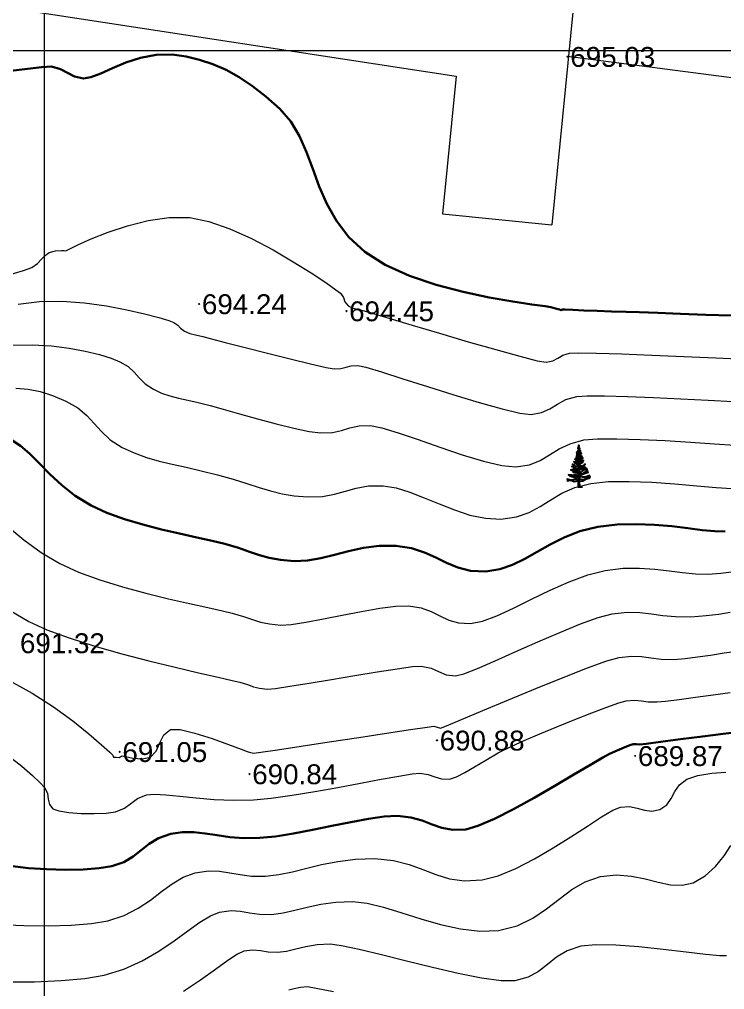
# Model space of a CAD drawing. Header units: feet. Extents: x 3381 to 1374491, y 675186 to 8751562.
# Drawn here: x 686612.06 to 686647.54, y 4376148.91 to 4376197.73 of the extents above; entities that cross this region are included whole.
import ezdxf

# ---------------------------------------------------------------- set-up
doc = ezdxf.new("R2010")
doc.units = ezdxf.units.FT
doc.header["$MEASUREMENT"] = 0
doc.header["$PDMODE"] = 34
doc.header["$PDSIZE"] = 0.01
doc.layers.get('0').update_dxf_attribs({"linetype": 'CONTINUOUS'})
for name, color, linetype in [('0_Point_Height', 2, 'CONTINUOUS'), ('0_Point_Point', 7, 'CONTINUOUS'), ('Aqaclar', 3, 'CONTINUOUS')]:
    doc.layers.add(name, color=color, linetype=linetype)
for name, color, linetype, lineweight in [('ANA HORIZONTAL', 24, 'CONTINUOUS', 30), ('das tikili', 5, 'CONTINUOUS', 0), ('HORIZANTAL', 24, 'CONTINUOUS', 13), ('km setka', 170, 'CONTINUOUS', 15)]:
    doc.layers.add(name, color=color, linetype=linetype, lineweight=lineweight)
doc.styles.get("Standard").update_dxf_attribs({"font": 'arial.ttf', "height": 2.5})

msp = doc.modelspace()

# ---------------------------------------------------------------- linework, layer by layer
at = {"linetype": 'Continuous'}
for points, knots in [([(686613.86, 4376350.079), (686615.681, 4376346.609), (686621.987, 4376334.591), (686631.884, 4376316.609), (686645.879, 4376297.345), (686656.65, 4376277.147), (686667.613, 4376259.262), (686676.741, 4376241.858), (686690.156, 4376223.337), (686706.755, 4376209.048), (686718.29, 4376194.211), (686726.22, 4376183.729), (686737.538, 4376171.81), (686745.787, 4376161.118), (686750.231, 4376155.358)], [0, 0, 0, 0, 11.75951, 40.72321, 61.46233, 83.054979, 109.290717, 124.392744, 141.962718, 177.533008, 189.558821, 198.276488, 216.955448, 238.768866, 238.768866, 238.768866, 238.768866]), ([(686618.617, 4376329.549), (686614.677, 4376325.786), (686614.149, 4376325.735), (686612.56, 4376325.576), (686611.496, 4376325.459), (686608.545, 4376325.052), (686606.668, 4376324.698), (686603.89, 4376323.82), (686602.938, 4376323.449), (686601.448, 4376322.712), (686600.888, 4376322.395), (686599.727, 4376321.64), (686599.14, 4376321.193), (686598.024, 4376320.244), (686597.495, 4376319.74), (686596.253, 4376318.469), (686595.563, 4376317.682), (686594.452, 4376316.364), (686594.018, 4376315.834), (686593.161, 4376314.788), (686592.737, 4376314.267), (686591.47, 4376312.712), (686590.638, 4376311.684), (686588.158, 4376308.616), (686586.531, 4376306.593), (686583.622, 4376302.998), (686582.346, 4376301.428), (686580.31, 4376298.949), (686579.568, 4376298.051), (686578.136, 4376296.33), (686577.447, 4376295.507), (686576.218, 4376294.053), (686575.684, 4376293.424), (686574.315, 4376291.823), (686573.442, 4376290.818), (686572.01, 4376288.876), (686571.423, 4376287.966), (686570.658, 4376286.313), (686570.409, 4376285.609), (686570.175, 4376284.487), (686570.121, 4376284.094), (686570.073, 4376283.3), (686570.078, 4376282.904), (686570.198, 4376281.304), (686570.513, 4376280.131), (686571.225, 4376278.287), (686571.562, 4376277.58), (686572.287, 4376276.244), (686572.679, 4376275.612), (686573.966, 4376273.69), (686574.914, 4376272.496), (686576.378, 4376270.562), (686576.929, 4376269.812), (686577.93, 4376268.28), (686578.377, 4376267.503), (686579.047, 4376266.033), (686579.289, 4376265.346), (686579.634, 4376263.91), (686579.739, 4376263.169), (686579.817, 4376261.572), (686579.77, 4376260.718), (686579.506, 4376259.038), (686579.29, 4376258.207), (686578.494, 4376255.973), (686577.763, 4376254.62), (686576.29, 4376252.473), (686575.636, 4376251.645), (686574.245, 4376250.037), (686573.506, 4376249.254), (686572.005, 4376247.702), (686571.243, 4376246.933), (686569.921, 4376245.549), (686569.356, 4376244.941), (686568.261, 4376243.688), (686567.733, 4376243.049), (686566.193, 4376241.102), (686565.228, 4376239.765), (686563.529, 4376237.301), (686562.781, 4376236.18), (686561.312, 4376233.911), (686560.593, 4376232.765), (686558.492, 4376229.291), (686557.166, 4376226.927), (686554.77, 4376222.238), (686553.691, 4376219.917), (686552.027, 4376215.893), (686551.39, 4376214.209), (686550.232, 4376210.803), (686549.71, 4376209.086), (686548.697, 4376205.458), (686548.214, 4376203.545), (686547.431, 4376200.253), (686547.116, 4376198.876), (686546.502, 4376196.111), (686546.207, 4376194.723), (686545.783, 4376192.55), (686545.637, 4376191.775), (686545.398, 4376190.375), (686545.303, 4376189.756), (686545.063, 4376187.792), (686544.987, 4376186.448), (686544.99, 4376183.432), (686545.111, 4376181.76), (686545.551, 4376178.468), (686545.868, 4376176.849), (686546.508, 4376174.133), (686546.801, 4376173.025), (686547.366, 4376171.027), (686547.632, 4376170.134), (686548.125, 4376168.52), (686548.351, 4376167.79), (686548.847, 4376166.316), (686549.116, 4376165.576), (686549.572, 4376164.485), (686549.728, 4376164.132), (686550.231, 4376163.078), (686550.592, 4376162.417), (686551.273, 4376161.147), (686551.593, 4376160.538), (686551.991, 4376159.636), (686552.112, 4376159.332), (686552.299, 4376158.778), (686552.37, 4376158.531), (686552.493, 4376158.007), (686552.545, 4376157.734), (686552.679, 4376156.898), (686552.741, 4376156.307), (686550.557, 4376151.893)], [0, 0, 0, 0, 1.504182, 1.504182, 4.512547, 4.512547, 9.897023, 9.897023, 12.795834, 12.795834, 14.604059, 14.604059, 16.662244, 16.662244, 18.72043, 18.72043, 21.69221, 21.69221, 23.690537, 23.690537, 25.688865, 25.688865, 29.68552, 29.68552, 37.678831, 37.678831, 43.858623, 43.858623, 47.338723, 47.338723, 50.479181, 50.479181, 52.843093, 52.843093, 56.452422, 56.452422, 59.343353, 59.343353, 61.301717, 61.301717, 62.310714, 62.310714, 63.319712, 63.319712, 66.426739, 66.426739, 68.50177, 68.50177, 70.576802, 70.576802, 75.092259, 75.092259, 77.984383, 77.984383, 80.876507, 80.876507, 83.368148, 83.368148, 85.859789, 85.859789, 88.693846, 88.693846, 91.527902, 91.527902, 96.504404, 96.504404, 99.813748, 99.813748, 103.123092, 103.123092, 106.359907, 106.359907, 108.778682, 108.778682, 111.197456, 111.197456, 116.035005, 116.035005, 120.025858, 120.025858, 124.016711, 124.016711, 131.998417, 131.998417, 139.538843, 139.538843, 144.840516, 144.840516, 150.142189, 150.142189, 155.992549, 155.992549, 160.212599, 160.212599, 164.43265, 164.43265, 166.77754, 166.77754, 168.584028, 168.584028, 172.423705, 172.423705, 177.221179, 177.221179, 182.018653, 182.018653, 185.384546, 185.384546, 188.140377, 188.140377, 190.397291, 190.397291, 192.654204, 192.654204, 193.73589, 193.73589, 195.899262, 195.899262, 198.062634, 198.062634, 199.190084, 199.190084, 200.13488, 200.13488, 201.079676, 201.079676, 202.923933, 202.923933, 202.923933, 202.923933]), ([(686622.52, 4376323.079), (686614.958, 4376322.799), (686614.429, 4376322.748), (686612.851, 4376322.59), (686611.814, 4376322.475), (686609.013, 4376322.087), (686607.305, 4376321.756), (686604.888, 4376320.988), (686604.08, 4376320.669), (686602.831, 4376320.047), (686602.362, 4376319.779), (686601.213, 4376319.021), (686600.543, 4376318.475), (686599.232, 4376317.251), (686598.595, 4376316.575), (686597.331, 4376315.14), (686596.705, 4376314.38), (686594.558, 4376311.759), (686593.079, 4376309.934), (686590.152, 4376306.308), (686588.702, 4376304.508), (686584.315, 4376299.085), (686581.339, 4376295.443), (686577.62, 4376291.07), (686577.135, 4376290.508), (686576.194, 4376289.398), (686575.738, 4376288.848), (686574.75, 4376287.56), (686574.253, 4376286.824), (686573.566, 4376285.505), (686573.339, 4376284.919), (686573.151, 4376284.079), (686573.112, 4376283.819), (686573.076, 4376283.29), (686573.078, 4376283.014), (686573.162, 4376281.905), (686573.392, 4376281.002), (686573.944, 4376279.576), (686574.188, 4376279.047), (686574.726, 4376278.027), (686575.02, 4376277.532), (686576.104, 4376275.852), (686576.996, 4376274.706), (686578.514, 4376272.715), (686579.127, 4376271.899), (686580.297, 4376270.163), (686580.852, 4376269.245), (686581.599, 4376267.691), (686581.845, 4376267.096), (686582.255, 4376265.861), (686582.417, 4376265.23), (686582.774, 4376263.316), (686582.843, 4376262.011), (686582.672, 4376259.61), (686582.471, 4376258.515), (686581.869, 4376256.404), (686581.468, 4376255.385), (686580.514, 4376253.446), (686579.963, 4376252.525), (686578.582, 4376250.51), (686577.719, 4376249.445), (686575.934, 4376247.439), (686575.013, 4376246.494), (686573.347, 4376244.787), (686572.598, 4376244.021), (686571.421, 4376242.746), (686570.976, 4376242.242), (686570.104, 4376241.207), (686569.678, 4376240.678), (686568.424, 4376239.062), (686567.619, 4376237.945), (686566.092, 4376235.736), (686565.365, 4376234.649), (686563.944, 4376232.46), (686563.249, 4376231.355), (686561.22, 4376228.012), (686559.94, 4376225.744), (686557.563, 4376221.128), (686556.466, 4376218.781), (686554.812, 4376214.778), (686554.196, 4376213.144), (686553.073, 4376209.836), (686552.565, 4376208.159), (686551.567, 4376204.577), (686551.087, 4376202.667), (686550.316, 4376199.414), (686550.01, 4376198.074), (686549.419, 4376195.401), (686549.135, 4376194.066), (686548.72, 4376191.94), (686548.571, 4376191.145), (686548.338, 4376189.757), (686548.249, 4376189.16), (686548.112, 4376187.966), (686548.062, 4376187.366), (686547.967, 4376185.557), (686547.976, 4376184.342), (686548.166, 4376181.209), (686548.446, 4376179.3), (686549.236, 4376175.493), (686549.743, 4376173.594), (686550.489, 4376171.053), (686550.683, 4376170.412), (686551.076, 4376169.134), (686551.274, 4376168.505), (686551.668, 4376167.343), (686551.863, 4376166.807), (686552.215, 4376165.933), (686552.363, 4376165.588), (686552.645, 4376164.981), (686552.776, 4376164.715), (686553.056, 4376164.171), (686553.203, 4376163.896), (686553.654, 4376163.055), (686553.969, 4376162.476), (686554.494, 4376161.404), (686554.711, 4376160.924), (686555.031, 4376160.081), (686555.148, 4376159.728), (686555.345, 4376159.009), (686555.423, 4376158.652), (686555.618, 4376157.594), (686555.695, 4376156.905), (686555.773, 4376156.163), (686555.781, 4376156.082), (686557.516, 4376151.77)], [0, 0, 0, 0, 1.519576, 1.519576, 4.558728, 4.558728, 9.930594, 9.930594, 12.837598, 12.837598, 14.698947, 14.698947, 17.596272, 17.596272, 20.493598, 20.493598, 23.430765, 23.430765, 30.540606, 30.540606, 37.650448, 37.650448, 51.870131, 51.870131, 53.943342, 53.943342, 56.016553, 56.016553, 58.839775, 58.839775, 61.186701, 61.186701, 62.257023, 62.257023, 63.327345, 63.327345, 66.426341, 66.426341, 68.26825, 68.26825, 70.110159, 70.110159, 74.62153, 74.62153, 77.595, 77.595, 80.568471, 80.568471, 82.304355, 82.304355, 84.04024, 84.04024, 87.512009, 87.512009, 90.504027, 90.504027, 93.496045, 93.496045, 96.488063, 96.488063, 100.372173, 100.372173, 104.256283, 104.256283, 107.517701, 107.517701, 109.618427, 109.618427, 111.719153, 111.719153, 115.920605, 115.920605, 119.858792, 119.858792, 123.796978, 123.796978, 131.673352, 131.673352, 139.553481, 139.553481, 144.894421, 144.894421, 150.235361, 150.235361, 156.190392, 156.190392, 160.321983, 160.321983, 164.453574, 164.453574, 166.899961, 166.899961, 168.797126, 168.797126, 170.694291, 170.694291, 174.488621, 174.488621, 180.488906, 180.488906, 186.48919, 186.48919, 188.508696, 188.508696, 190.528201, 190.528201, 192.322947, 192.322947, 193.52533, 193.52533, 194.478712, 194.478712, 195.432094, 195.432094, 197.338858, 197.338858, 198.784376, 198.784376, 199.759029, 199.759029, 200.733681, 200.733681, 202.682985, 202.682985, 202.923933, 202.923933, 202.923933, 202.923933])]:
    msp.add_open_spline(points, degree=3, knots=knots, dxfattribs=at)
at = {"layer": '0_Point_Point'}
for p in [(686639.638, 4376195.857), (686621.104, 4376183.412, 694.235), (686628.509, 4376183.055, 694.452), (686633.064, 4376161.451, 690.883), (686617.101, 4376160.874, 691.051), (686643.039, 4376160.673, 689.868), (686623.635, 4376159.756, 690.837)]:
    msp.add_point(p, dxfattribs=at)
at = {"layer": 'ANA HORIZONTAL', "color": 16, "lineweight": 30}
for points, elevation in [([(686610.786, 4376195.038), (686612.18, 4376195.216), (686613.18, 4376195.327), (686613.672, 4376195.354), (686614.131, 4376195.234), (686614.48, 4376195.04), (686614.827, 4376194.854), (686615.281, 4376194.757), (686615.656, 4376194.824), (686616.149, 4376195.015), (686616.74, 4376195.277), (686617.413, 4376195.556), (686618.149, 4376195.799), (686618.93, 4376195.951), (686619.739, 4376195.958), (686620.441, 4376195.858), (686621.123, 4376195.699), (686621.791, 4376195.476), (686622.453, 4376195.185), (686623.113, 4376194.821), (686623.779, 4376194.378), (686624.458, 4376193.851), (686625.155, 4376193.236), (686625.709, 4376192.595), (686626.141, 4376191.861), (686626.495, 4376191.057), (686626.815, 4376190.206), (686627.144, 4376189.329), (686627.527, 4376188.451), (686628.006, 4376187.592), (686628.626, 4376186.777), (686629.431, 4376186.027), (686630.464, 4376185.373), (686631.689, 4376184.825), (686633.023, 4376184.375), (686634.386, 4376184.015), (686635.697, 4376183.735), (686636.875, 4376183.527), (686637.838, 4376183.382), (686638.506, 4376183.293), (686638.797, 4376183.251), (686639.032, 4376183.183), (686639.229, 4376183.127), (686639.315, 4376183.103), (686639.382, 4376183.13), (686639.523, 4376183.124), (686639.899, 4376183.108), (686640.452, 4376183.086), (686641.122, 4376183.06), (686641.852, 4376183.035), (686642.582, 4376183.014), (686643.231, 4376182.992), (686644.172, 4376182.956), (686645.319, 4376182.912), (686646.586, 4376182.868), (686647.887, 4376182.83)], 695), ([(686611.67, 4376176.549), (686612.116, 4376176.275), (686612.571, 4376175.877), (686613.054, 4376175.392), (686613.585, 4376174.853), (686614.184, 4376174.296), (686614.869, 4376173.757), (686615.661, 4376173.272), (686616.458, 4376172.905), (686617.336, 4376172.586), (686618.26, 4376172.308), (686619.197, 4376172.065), (686620.113, 4376171.852), (686620.975, 4376171.663), (686621.747, 4376171.492), (686622.396, 4376171.334), (686623.079, 4376171.132), (686623.635, 4376170.945), (686624.128, 4376170.777), (686624.623, 4376170.638), (686625.184, 4376170.535), (686625.877, 4376170.474), (686626.545, 4376170.501), (686627.219, 4376170.617), (686627.908, 4376170.786), (686628.621, 4376170.97), (686629.367, 4376171.132), (686630.157, 4376171.234), (686631, 4376171.239), (686631.787, 4376171.122), (686632.441, 4376170.91), (686633.012, 4376170.648), (686633.553, 4376170.378), (686634.116, 4376170.144), (686634.754, 4376169.989), (686635.519, 4376169.955), (686636.221, 4376170.062), (686636.868, 4376170.283), (686637.486, 4376170.588), (686638.106, 4376170.942), (686638.755, 4376171.313), (686639.462, 4376171.666), (686640.255, 4376171.97), (686641.163, 4376172.19), (686642.135, 4376172.307), (686643.089, 4376172.335), (686644.01, 4376172.299), (686644.882, 4376172.222), (686645.689, 4376172.126), (686646.415, 4376172.035), (686647.044, 4376171.971), (686647.561, 4376171.958)], 692.5), ([(686611.706, 4376155.116), (686612.507, 4376155.02), (686613.411, 4376154.96), (686614.35, 4376154.938), (686615.256, 4376154.955), (686616.061, 4376155.013), (686616.698, 4376155.113), (686617.311, 4376155.323), (686617.783, 4376155.607), (686618.186, 4376155.927), (686618.588, 4376156.247), (686619.061, 4376156.531), (686619.673, 4376156.742), (686620.262, 4376156.828), (686620.832, 4376156.825), (686621.404, 4376156.764), (686621.999, 4376156.674), (686622.64, 4376156.586), (686623.346, 4376156.53), (686624.141, 4376156.537), (686624.942, 4376156.618), (686625.84, 4376156.762), (686626.796, 4376156.945), (686627.77, 4376157.146), (686628.725, 4376157.339), (686629.619, 4376157.503), (686630.414, 4376157.614), (686631.072, 4376157.649), (686631.758, 4376157.574), (686632.322, 4376157.412), (686632.822, 4376157.217), (686633.316, 4376157.042), (686633.86, 4376156.94), (686634.513, 4376156.964), (686635.127, 4376157.143), (686635.952, 4376157.503), (686636.917, 4376157.993), (686637.954, 4376158.561), (686638.991, 4376159.156), (686639.959, 4376159.727), (686640.787, 4376160.221), (686641.404, 4376160.588), (686641.741, 4376160.774), (686642.131, 4376160.947), (686642.489, 4376161.094), (686642.774, 4376161.201), (686642.945, 4376161.251), (686643.103, 4376161.251), (686643.266, 4376161.239), (686643.584, 4376161.278), (686644.32, 4376161.373), (686645.316, 4376161.504), (686646.418, 4376161.647), (686647.47, 4376161.781), (686648.316, 4376161.884)], 690)]:
    msp.add_lwpolyline(points, dxfattribs=dict(at, elevation=elevation))
at = {"layer": 'Aqaclar', "color": 3}
msp.add_lwpolyline([(686640.391, 4376174.199), (686640.179, 4376174.192), (686640.183, 4376174.486), (686639.975, 4376174.462), (686639.766, 4376174.538), (686639.615, 4376174.592), (686639.766, 4376174.538), (686639.641, 4376174.511), (686639.766, 4376174.538), (686640.02, 4376174.592), (686640.185, 4376174.599), (686640.183, 4376174.486), (686640.228, 4376174.491), (686640.232, 4376174.193), (686640.228, 4376174.491), (686640.405, 4376174.511), (686640.571, 4376174.605), (686640.74, 4376174.649), (686640.571, 4376174.605), (686640.765, 4376174.713), (686640.571, 4376174.605), (686640.43, 4376174.568), (686640.227, 4376174.597), (686640.228, 4376174.491), (686640.227, 4376174.597), (686640.209, 4376174.6), (686640.185, 4376174.599), (686640.186, 4376174.722), (686640.184, 4376174.722), (686640.013, 4376174.681), (686639.754, 4376174.754), (686640.013, 4376174.681), (686640.184, 4376174.722), (686640.186, 4376174.722), (686640.187, 4376174.768), (686640.177, 4376174.77), (686639.963, 4376174.819), (686640.092, 4376174.789), (686640.02, 4376174.778), (686639.691, 4376174.811), (686640.02, 4376174.778), (686640.092, 4376174.789), (686640.187, 4376174.804), (686640.187, 4376174.768), (686640.187, 4376174.804), (686640.224, 4376174.81), (686640.227, 4376174.597), (686640.226, 4376174.722), (686640.228, 4376174.722), (686640.531, 4376174.689), (686640.733, 4376174.778), (686640.531, 4376174.689), (686640.226, 4376174.722), (686640.224, 4376174.81), (686640.335, 4376174.827), (686640.632, 4376175.037), (686640.37, 4376174.851), (686640.392, 4376174.843), (686640.676, 4376174.94), (686640.392, 4376174.843), (686640.285, 4376174.884), (686640.223, 4376174.893), (686640.224, 4376174.81), (686640.223, 4376174.893), (686640.188, 4376174.899), (686640.187, 4376174.804), (686640.188, 4376174.899), (686639.925, 4376174.94), (686640.188, 4376174.899), (686640.189, 4376174.948), (686640.121, 4376174.948), (686639.798, 4376175.07), (686640.121, 4376174.948), (686640.189, 4376174.948), (686640.19, 4376175.051), (686640.102, 4376175.013), (686639.893, 4376175.062), (686640.102, 4376175.013), (686640.221, 4376175.064), (686640.223, 4376174.948), (686640.189, 4376174.948), (686640.223, 4376174.948), (686640.223, 4376174.893), (686640.223, 4376174.948), (686640.304, 4376174.948), (686640.503, 4376175.081), (686640.594, 4376175.143), (686640.503, 4376175.081), (686640.525, 4376175.078), (686640.62, 4376175.094), (686640.525, 4376175.078), (686640.367, 4376175.102), (686640.34, 4376175.115), (686640.221, 4376175.064), (686640.34, 4376175.115), (686640.519, 4376175.191), (686640.34, 4376175.115), (686640.278, 4376175.143), (686640.386, 4376175.167), (686640.278, 4376175.143), (686640.209, 4376175.175), (686640.22, 4376175.17), (686640.22, 4376175.13), (686640.278, 4376175.143), (686640.22, 4376175.13), (686640.221, 4376175.064), (686640.22, 4376175.13), (686640.191, 4376175.124), (686640.19, 4376175.051), (686640.191, 4376175.124), (686640.095, 4376175.102), (686639.918, 4376175.11), (686640.095, 4376175.102), (686640.191, 4376175.124), (686640.192, 4376175.215), (686640.247, 4376175.207), (686640.22, 4376175.211), (686640.22, 4376175.17), (686640.22, 4376175.211), (686640.192, 4376175.215), (686640.02, 4376175.24), (686639.887, 4376175.345), (686640.02, 4376175.24), (686640.083, 4376175.231), (686640.02, 4376175.191), (686639.849, 4376175.232), (686640.02, 4376175.191), (686640.083, 4376175.231), (686640.193, 4376175.299), (686640.192, 4376175.215), (686640.219, 4376175.211), (686640.219, 4376175.275), (686640.38, 4376175.232), (686640.519, 4376175.353), (686640.38, 4376175.232), (686640.219, 4376175.275), (686640.218, 4376175.356), (686640.405, 4376175.442), (686640.177, 4376175.337), (686639.994, 4376175.402), (686640.177, 4376175.337), (686640.194, 4376175.345), (686640.193, 4376175.299), (686640.195, 4376175.457), (686640.177, 4376175.45), (686640.089, 4376175.442), (686639.944, 4376175.467), (686640.089, 4376175.442), (686640.177, 4376175.45), (686640.195, 4376175.457), (686640.216, 4376175.464), (686640.218, 4376175.356), (686640.216, 4376175.464), (686640.436, 4376175.539), (686640.33, 4376175.503), (686640.405, 4376175.499), (686640.253, 4376175.507), (686640.14, 4376175.564), (686640.196, 4376175.535), (686640.195, 4376175.457), (686640.216, 4376175.464), (686640.215, 4376175.558), (686640.089, 4376175.523), (686640.001, 4376175.596), (686640.089, 4376175.523), (686640.196, 4376175.552), (686640.196, 4376175.535), (686640.196, 4376175.552), (686640.297, 4376175.58), (686640.399, 4376175.661), (686640.297, 4376175.58), (686640.215, 4376175.558), (686640.215, 4376175.599), (686640.247, 4376175.596), (686640.373, 4376175.71), (686640.247, 4376175.596), (686640.215, 4376175.599), (686640.197, 4376175.6), (686640.196, 4376175.552), (686640.197, 4376175.6), (686640.057, 4376175.612), (686640.197, 4376175.6), (686640.197, 4376175.616), (686640.07, 4376175.701), (686640.197, 4376175.616), (686640.199, 4376175.727), (686640.203, 4376175.726), (686640.089, 4376175.774), (686640.203, 4376175.726), (686640.31, 4376175.79), (686640.213, 4376175.732), (686640.215, 4376175.599), (686640.214, 4376175.665), (686640.354, 4376175.758), (686640.214, 4376175.665), (686640.212, 4376175.802), (686640.272, 4376175.815), (686640.329, 4376175.88), (686640.272, 4376175.815), (686640.212, 4376175.802), (686640.2, 4376175.799), (686640.199, 4376175.727), (686640.2, 4376175.799), (686640.158, 4376175.79), (686640.108, 4376175.855), (686640.158, 4376175.79), (686640.2, 4376175.799), (686640.201, 4376175.893), (686640.089, 4376175.92), (686640.222, 4376175.888), (686640.31, 4376175.936), (686640.222, 4376175.888), (686640.211, 4376175.89), (686640.212, 4376175.802), (686640.211, 4376175.89), (686640.21, 4376175.935), (686640.291, 4376175.977), (686640.21, 4376175.935), (686640.21, 4376176.007), (686640.241, 4376176.001), (686640.21, 4376176.007), (686640.158, 4376176.017), (686640.202, 4376176.009), (686640.201, 4376175.893), (686640.201, 4376175.937), (686640.158, 4376175.944), (686640.201, 4376175.937), (686640.202, 4376175.967), (686640.127, 4376175.993), (686640.202, 4376175.967), (686640.202, 4376176.009), (686640.203, 4376176.048), (686640.177, 4376176.058), (686640.209, 4376176.046), (686640.241, 4376176.033), (686640.266, 4376176.001), (686640.253, 4376176.018), (686640.285, 4376176.042), (686640.241, 4376176.009), (686640.253, 4376176.018), (686640.241, 4376176.033), (686640.209, 4376176.046), (686640.21, 4376176.007), (686640.209, 4376176.046), (686640.208, 4376176.108), (686640.247, 4376176.139), (686640.213, 4376176.112), (686640.234, 4376176.098), (686640.213, 4376176.112), (686640.204, 4376176.118), (686640.158, 4376176.147), (686640.204, 4376176.118), (686640.204, 4376176.178), (686640.177, 4376176.212), (686640.204, 4376176.178), (686640.206, 4376176.3), (686640.208, 4376176.115), (686640.208, 4376176.108), (686640.208, 4376176.115), (686640.204, 4376176.118), (686640.203, 4376176.104), (686640.208, 4376176.108), (686640.196, 4376176.098), (686640.203, 4376176.104), (686640.203, 4376176.048)], dxfattribs=at)
at = {"layer": 'das tikili', "color": 0, "lineweight": 20}
for points in [[(686640.725, 4376206.439), (686638.841, 4376187.389)], [(686662.651, 4376203.939), (686661.829, 4376192.971), (686639.638, 4376195.857)], [(686612.306, 4376198.194), (686634.029, 4376194.871)], [(686634.029, 4376194.871), (686633.345, 4376187.952)], [(686633.345, 4376187.952), (686638.841, 4376187.389)]]:
    msp.add_lwpolyline(points, dxfattribs=at)
at = {"layer": 'HORIZANTAL', "color": 16, "linetype": 'Continuous', "lineweight": 20}
for points, elevation in [([(686611.36, 4376184.824), (686612.253, 4376185.093), (686612.679, 4376185.243), (686612.96, 4376185.441), (686613.172, 4376185.657), (686613.356, 4376185.854), (686613.555, 4376185.995), (686613.879, 4376186.085), (686614.173, 4376186.109), (686614.306, 4376186.108), (686614.389, 4376186.077), (686614.551, 4376186.16), (686614.993, 4376186.378), (686615.665, 4376186.68), (686616.513, 4376187.019), (686617.486, 4376187.345), (686618.531, 4376187.61), (686619.597, 4376187.764), (686620.631, 4376187.758), (686621.586, 4376187.563), (686622.638, 4376187.192), (686623.732, 4376186.697), (686624.816, 4376186.128), (686625.836, 4376185.535), (686626.74, 4376184.97), (686627.473, 4376184.483), (686627.982, 4376184.125), (686628.215, 4376183.947), (686628.361, 4376183.73), (686628.437, 4376183.515), (686628.589, 4376183.316), (686628.828, 4376183.193), (686629.088, 4376183.141), (686629.41, 4376183.072), (686629.802, 4376182.954), (686630.65, 4376182.699), (686631.825, 4376182.346), (686633.198, 4376181.936), (686634.642, 4376181.512), (686636.028, 4376181.112), (686637.228, 4376180.779), (686638.114, 4376180.552), (686638.556, 4376180.474), (686638.889, 4376180.545), (686639.143, 4376180.683), (686639.399, 4376180.833), (686639.738, 4376180.942), (686640.18, 4376180.953), (686641.098, 4376180.935), (686642.371, 4376180.893), (686643.877, 4376180.836), (686645.494, 4376180.77), (686647.101, 4376180.701), (686648.576, 4376180.636)], 694.5), ([(686611.994, 4376183.401), (686613.067, 4376183.535), (686614.197, 4376183.545), (686615.334, 4376183.461), (686616.435, 4376183.311), (686617.455, 4376183.12), (686618.348, 4376182.915), (686619.071, 4376182.723), (686619.579, 4376182.57), (686619.826, 4376182.483), (686620.028, 4376182.345), (686620.167, 4376182.19), (686620.367, 4376182.039), (686620.632, 4376181.932), (686620.921, 4376181.861), (686621.279, 4376181.776), (686621.659, 4376181.676), (686622.412, 4376181.478), (686623.415, 4376181.218), (686624.546, 4376180.928), (686625.683, 4376180.641), (686626.702, 4376180.392), (686627.482, 4376180.215), (686627.899, 4376180.142), (686628.232, 4376180.164), (686628.493, 4376180.234), (686628.754, 4376180.302), (686629.086, 4376180.319), (686629.487, 4376180.224), (686630.275, 4376179.987), (686631.344, 4376179.651), (686632.59, 4376179.256), (686633.908, 4376178.844), (686635.192, 4376178.455), (686636.339, 4376178.132), (686637.242, 4376177.914), (686637.797, 4376177.844), (686638.333, 4376177.941), (686638.749, 4376178.135), (686639.127, 4376178.37), (686639.549, 4376178.595), (686640.095, 4376178.754), (686640.621, 4376178.788), (686641.501, 4376178.784), (686642.644, 4376178.752), (686643.955, 4376178.699), (686645.341, 4376178.633), (686646.709, 4376178.562), (686647.966, 4376178.494)], 694), ([(686611.72, 4376181.344), (686612.717, 4376181.361), (686613.671, 4376181.305), (686614.563, 4376181.193), (686615.372, 4376181.04), (686616.078, 4376180.863), (686616.664, 4376180.679), (686617.107, 4376180.505), (686617.531, 4376180.256), (686617.829, 4376179.978), (686618.085, 4376179.686), (686618.381, 4376179.394), (686618.798, 4376179.116), (686619.213, 4376178.925), (686619.629, 4376178.782), (686620.063, 4376178.667), (686620.533, 4376178.561), (686621.056, 4376178.444), (686621.651, 4376178.295), (686622.303, 4376178.115), (686623.121, 4376177.883), (686624.034, 4376177.627), (686624.971, 4376177.376), (686625.862, 4376177.155), (686626.637, 4376176.994), (686627.225, 4376176.92), (686627.802, 4376176.945), (686628.264, 4376177.049), (686628.688, 4376177.177), (686629.149, 4376177.276), (686629.724, 4376177.293), (686630.289, 4376177.18), (686631.111, 4376176.927), (686632.112, 4376176.584), (686633.213, 4376176.198), (686634.334, 4376175.82), (686635.398, 4376175.497), (686636.325, 4376175.279), (686637.038, 4376175.215), (686637.716, 4376175.323), (686638.258, 4376175.539), (686638.733, 4376175.818), (686639.21, 4376176.113), (686639.759, 4376176.378), (686640.451, 4376176.566), (686641.144, 4376176.625), (686642.117, 4376176.631), (686643.281, 4376176.596), (686644.545, 4376176.534), (686645.823, 4376176.456), (686647.024, 4376176.375), (686648.059, 4376176.305)], 693.5), ([(686611.877, 4376179.179), (686612.502, 4376179.12), (686613.1, 4376178.998), (686613.715, 4376178.804), (686614.389, 4376178.527), (686615, 4376178.183), (686615.45, 4376177.801), (686615.817, 4376177.398), (686616.184, 4376176.986), (686616.628, 4376176.58), (686617.229, 4376176.194), (686617.836, 4376175.911), (686618.449, 4376175.689), (686619.081, 4376175.507), (686619.743, 4376175.348), (686620.446, 4376175.192), (686621.203, 4376175.02), (686622.024, 4376174.815), (686622.816, 4376174.588), (686623.503, 4376174.373), (686624.117, 4376174.175), (686624.695, 4376174.002), (686625.27, 4376173.859), (686625.877, 4376173.756), (686626.551, 4376173.697), (686627.3, 4376173.719), (686627.913, 4376173.833), (686628.459, 4376173.992), (686629.005, 4376174.149), (686629.617, 4376174.256), (686630.362, 4376174.266), (686631.011, 4376174.159), (686631.703, 4376173.944), (686632.428, 4376173.66), (686633.179, 4376173.347), (686633.947, 4376173.043), (686634.726, 4376172.789), (686635.505, 4376172.623), (686636.278, 4376172.585), (686637.064, 4376172.698), (686637.706, 4376172.923), (686638.263, 4376173.221), (686638.793, 4376173.554), (686639.355, 4376173.884), (686640.007, 4376174.171), (686640.807, 4376174.378), (686641.694, 4376174.468), (686642.742, 4376174.481), (686643.879, 4376174.437), (686645.035, 4376174.359), (686646.139, 4376174.266), (686647.118, 4376174.178), (686647.902, 4376174.117)], 693), ([(686611.473, 4376172.217), (686612.28, 4376171.545), (686613.157, 4376170.908), (686614.092, 4376170.349), (686615.029, 4376169.919), (686616.096, 4376169.524), (686617.241, 4376169.168), (686618.41, 4376168.849), (686619.551, 4376168.569), (686620.61, 4376168.329), (686621.535, 4376168.129), (686622.272, 4376167.97), (686622.768, 4376167.853), (686623.33, 4376167.685), (686623.776, 4376167.532), (686624.184, 4376167.403), (686624.634, 4376167.306), (686625.203, 4376167.252), (686625.735, 4376167.282), (686626.471, 4376167.393), (686627.348, 4376167.557), (686628.302, 4376167.747), (686629.272, 4376167.935), (686630.193, 4376168.094), (686631.003, 4376168.195), (686631.638, 4376168.213), (686632.263, 4376168.111), (686632.769, 4376167.927), (686633.215, 4376167.71), (686633.657, 4376167.505), (686634.153, 4376167.361), (686634.76, 4376167.326), (686635.351, 4376167.445), (686636.079, 4376167.719), (686636.912, 4376168.102), (686637.818, 4376168.547), (686638.764, 4376169.006), (686639.718, 4376169.433), (686640.648, 4376169.781), (686641.52, 4376170.003), (686642.429, 4376170.109), (686643.262, 4376170.121), (686644.031, 4376170.069), (686644.747, 4376169.982), (686645.423, 4376169.89), (686646.071, 4376169.825), (686646.702, 4376169.815), (686647.351, 4376169.861), (686647.878, 4376169.93)], 692), ([(686611.585, 4376167.985), (686612.524, 4376167.427), (686613.433, 4376167.015), (686614.562, 4376166.603), (686615.842, 4376166.198), (686617.202, 4376165.811), (686618.572, 4376165.451), (686619.884, 4376165.126), (686621.066, 4376164.847), (686622.05, 4376164.622), (686622.764, 4376164.461), (686623.141, 4376164.372), (686623.529, 4376164.253), (686623.831, 4376164.15), (686624.136, 4376164.072), (686624.529, 4376164.029), (686624.933, 4376164.063), (686625.668, 4376164.169), (686626.641, 4376164.327), (686627.76, 4376164.516), (686628.931, 4376164.715), (686630.061, 4376164.902), (686631.057, 4376165.057), (686631.827, 4376165.159), (686632.276, 4376165.186), (686632.767, 4376165.083), (686633.147, 4376164.908), (686633.523, 4376164.75), (686634.001, 4376164.696), (686634.413, 4376164.803), (686635.102, 4376165.071), (686635.999, 4376165.456), (686637.035, 4376165.916), (686638.14, 4376166.406), (686639.246, 4376166.885), (686640.283, 4376167.307), (686641.183, 4376167.632), (686641.876, 4376167.815), (686642.641, 4376167.9), (686643.279, 4376167.89), (686643.854, 4376167.824), (686644.43, 4376167.739), (686645.072, 4376167.675), (686645.843, 4376167.671), (686646.612, 4376167.726), (686647.247, 4376167.807), (686647.81, 4376167.902)], 691.5), ([(686611.568, 4376164.438), (686612.703, 4376163.829), (686613.772, 4376163.141), (686614.736, 4376162.436), (686615.555, 4376161.778), (686616.191, 4376161.228), (686616.602, 4376160.851), (686616.75, 4376160.708), (686616.769, 4376160.657), (686616.789, 4376160.609), (686616.926, 4376160.596), (686617.081, 4376160.595), (686617.153, 4376160.634), (686617.226, 4376160.674), (686617.393, 4376160.632), (686617.766, 4376160.552), (686618.226, 4376160.516), (686618.658, 4376160.608), (686618.944, 4376160.9), (686619.126, 4376161.319), (686619.324, 4376161.731), (686619.657, 4376162), (686620.137, 4376161.992), (686620.885, 4376161.812), (686621.749, 4376161.537), (686622.577, 4376161.242), (686623.216, 4376161.001), (686623.513, 4376160.891), (686623.683, 4376160.837), (686623.854, 4376160.807), (686624.201, 4376160.852), (686625.043, 4376160.976), (686626.239, 4376161.156), (686627.647, 4376161.371), (686629.126, 4376161.597), (686630.534, 4376161.811), (686631.729, 4376161.992), (686632.57, 4376162.115), (686632.914, 4376162.159), (686633.08, 4376162.107), (686633.241, 4376162.067), (686633.548, 4376162.184), (686634.298, 4376162.495), (686635.374, 4376162.948), (686636.661, 4376163.487), (686638.045, 4376164.061), (686639.409, 4376164.615), (686640.638, 4376165.096), (686641.618, 4376165.451), (686642.232, 4376165.627), (686642.854, 4376165.689), (686643.359, 4376165.664), (686643.829, 4376165.597), (686644.343, 4376165.536), (686644.984, 4376165.527), (686645.545, 4376165.57), (686646.169, 4376165.646), (686646.833, 4376165.742), (686647.511, 4376165.846), (686648.18, 4376165.945)], 691), ([(686611.505, 4376160.675), (686612.176, 4376160.144), (686612.717, 4376159.674), (686613.104, 4376159.307), (686613.315, 4376159.08), (686613.461, 4376158.788), (686613.51, 4376158.497), (686613.566, 4376158.229), (686613.736, 4376158.009), (686614.04, 4376157.899), (686614.544, 4376157.82), (686615.166, 4376157.774), (686615.821, 4376157.763), (686616.423, 4376157.789), (686616.89, 4376157.854), (686617.342, 4376158.035), (686617.67, 4376158.28), (686617.997, 4376158.526), (686618.45, 4376158.708), (686618.856, 4376158.741), (686619.426, 4376158.71), (686620.132, 4376158.64), (686620.952, 4376158.555), (686621.859, 4376158.48), (686622.83, 4376158.44), (686623.838, 4376158.46), (686624.73, 4376158.542), (686625.776, 4376158.685), (686626.916, 4376158.871), (686628.085, 4376159.079), (686629.222, 4376159.292), (686630.265, 4376159.49), (686631.15, 4376159.653), (686631.816, 4376159.764), (686632.2, 4376159.802), (686632.625, 4376159.738), (686632.959, 4376159.615), (686633.287, 4376159.511), (686633.693, 4376159.505), (686634.045, 4376159.614), (686634.468, 4376159.828), (686634.961, 4376160.119), (686635.52, 4376160.458), (686636.144, 4376160.814), (686636.828, 4376161.158), (686637.458, 4376161.44), (686638.237, 4376161.775), (686639.104, 4376162.138), (686639.997, 4376162.502), (686640.853, 4376162.84), (686641.611, 4376163.127), (686642.21, 4376163.335), (686642.588, 4376163.439), (686643.011, 4376163.474), (686643.348, 4376163.442), (686643.69, 4376163.395), (686644.125, 4376163.383), (686644.565, 4376163.424), (686645.246, 4376163.51), (686646.076, 4376163.623), (686646.965, 4376163.746), (686647.825, 4376163.863)], 690.5), ([(686611.05, 4376152.179), (686612.271, 4376152.125), (686613.497, 4376152.115), (686614.659, 4376152.152), (686615.686, 4376152.237), (686616.507, 4376152.372), (686617.329, 4376152.638), (686618.03, 4376152.998), (686618.645, 4376153.412), (686619.205, 4376153.837), (686619.745, 4376154.234), (686620.298, 4376154.561), (686620.897, 4376154.777), (686621.565, 4376154.877), (686622.126, 4376154.867), (686622.637, 4376154.79), (686623.156, 4376154.692), (686623.739, 4376154.618), (686624.443, 4376154.613), (686625.114, 4376154.693), (686625.797, 4376154.835), (686626.509, 4376155.012), (686627.263, 4376155.196), (686628.076, 4376155.356), (686628.965, 4376155.466), (686629.943, 4376155.496), (686630.879, 4376155.405), (686631.664, 4376155.206), (686632.357, 4376154.951), (686633.013, 4376154.693), (686633.69, 4376154.484), (686634.445, 4376154.376), (686635.334, 4376154.423), (686636.146, 4376154.631), (686637.036, 4376155), (686637.969, 4376155.484), (686638.904, 4376156.033), (686639.805, 4376156.601), (686640.633, 4376157.139), (686641.351, 4376157.6), (686641.92, 4376157.935), (686642.301, 4376158.096), (686642.754, 4376158.121), (686643.143, 4376158.039), (686643.504, 4376157.931), (686643.869, 4376157.879), (686644.275, 4376157.964), (686644.623, 4376158.201), (686644.85, 4376158.52), (686645.037, 4376158.874), (686645.269, 4376159.216), (686645.629, 4376159.5), (686646.192, 4376159.689), (686646.893, 4376159.794), (686647.599, 4376159.842)], 689.5), ([(686611.367, 4376149.292), (686612.81, 4376149.3), (686614.161, 4376149.358), (686615.352, 4376149.468), (686616.315, 4376149.631), (686617.311, 4376149.939), (686618.232, 4376150.359), (686619.075, 4376150.849), (686619.842, 4376151.363), (686620.531, 4376151.86), (686621.14, 4376152.296), (686621.671, 4376152.627), (686622.121, 4376152.811), (686622.703, 4376152.889), (686623.184, 4376152.859), (686623.636, 4376152.777), (686624.132, 4376152.702), (686624.745, 4376152.69), (686625.323, 4376152.764), (686625.915, 4376152.896), (686626.539, 4376153.054), (686627.217, 4376153.204), (686627.969, 4376153.311), (686628.815, 4376153.343), (686629.549, 4376153.257), (686630.383, 4376153.052), (686631.294, 4376152.774), (686632.258, 4376152.469), (686633.249, 4376152.182), (686634.246, 4376151.958), (686635.222, 4376151.843), (686636.155, 4376151.882), (686637.096, 4376152.121), (686637.887, 4376152.501), (686638.577, 4376152.966), (686639.214, 4376153.463), (686639.848, 4376153.937), (686640.527, 4376154.332), (686641.299, 4376154.594), (686642.104, 4376154.68), (686642.85, 4376154.621), (686643.546, 4376154.479), (686644.197, 4376154.314), (686644.811, 4376154.186), (686645.395, 4376154.155), (686645.955, 4376154.283), (686646.557, 4376154.632), (686647.076, 4376155.106), (686647.51, 4376155.637), (686647.855, 4376156.158)], 689), ([(686647.634, 4376150.602), (686647.298, 4376150.601), (686646.583, 4376150.674), (686645.596, 4376150.791), (686644.443, 4376150.926), (686643.23, 4376151.051), (686642.064, 4376151.139), (686641.051, 4376151.162), (686640.297, 4376151.092), (686639.615, 4376150.863), (686639.084, 4376150.541), (686638.631, 4376150.177), (686638.179, 4376149.822), (686637.653, 4376149.527), (686636.976, 4376149.342), (686636.287, 4376149.345), (686635.311, 4376149.481), (686634.136, 4376149.716), (686632.847, 4376150.012), (686631.53, 4376150.336), (686630.269, 4376150.651), (686629.151, 4376150.922), (686628.262, 4376151.114), (686627.687, 4376151.191), (686627.036, 4376151.159), (686626.469, 4376151.063), (686625.964, 4376150.941), (686625.498, 4376150.829), (686625.047, 4376150.767), (686624.564, 4376150.784), (686624.181, 4376150.852), (686623.805, 4376150.896), (686623.345, 4376150.845), (686623.024, 4376150.692), (686622.543, 4376150.37), (686621.92, 4376149.922), (686621.171, 4376149.388), (686620.313, 4376148.809)], 688.5), ([(686627.866, 4376148.791), (686626.985, 4376148.97), (686626.559, 4376149.038), (686626.193, 4376149.014), (686625.882, 4376148.952), (686625.608, 4376148.883)], 688)]:
    msp.add_lwpolyline(points, dxfattribs=dict(at, elevation=elevation))
at = {"layer": 'km setka', "flags": 128}
for points in [[(686613.306, 4376427.956), (686613.306, 4375972.172)], [(686413.5, 4376196.167), (686890.66, 4376196.167)]]:
    msp.add_lwpolyline(points, dxfattribs=at)

# ---------------------------------------------------------------- texts
at = {"layer": '0_Point_Height', "color": 0}
for s, p in [('695.03', (686639.774, 4376195.343)), ('694.24', (686621.24, 4376182.898, 694.235)), ('694.45', (686628.645, 4376182.541, 694.452)), ('691.32', (686612.083, 4376165.837, 691.316)), ('690.88', (686633.2, 4376160.937, 690.883)), ('691.05', (686617.237, 4376160.36, 691.051)), ('689.87', (686643.175, 4376160.159, 689.868)), ('690.84', (686623.771, 4376159.242, 690.837))]:
    msp.add_text(s, height=1, dxfattribs=at).set_placement(p)

doc.saveas('drawing.dxf')
